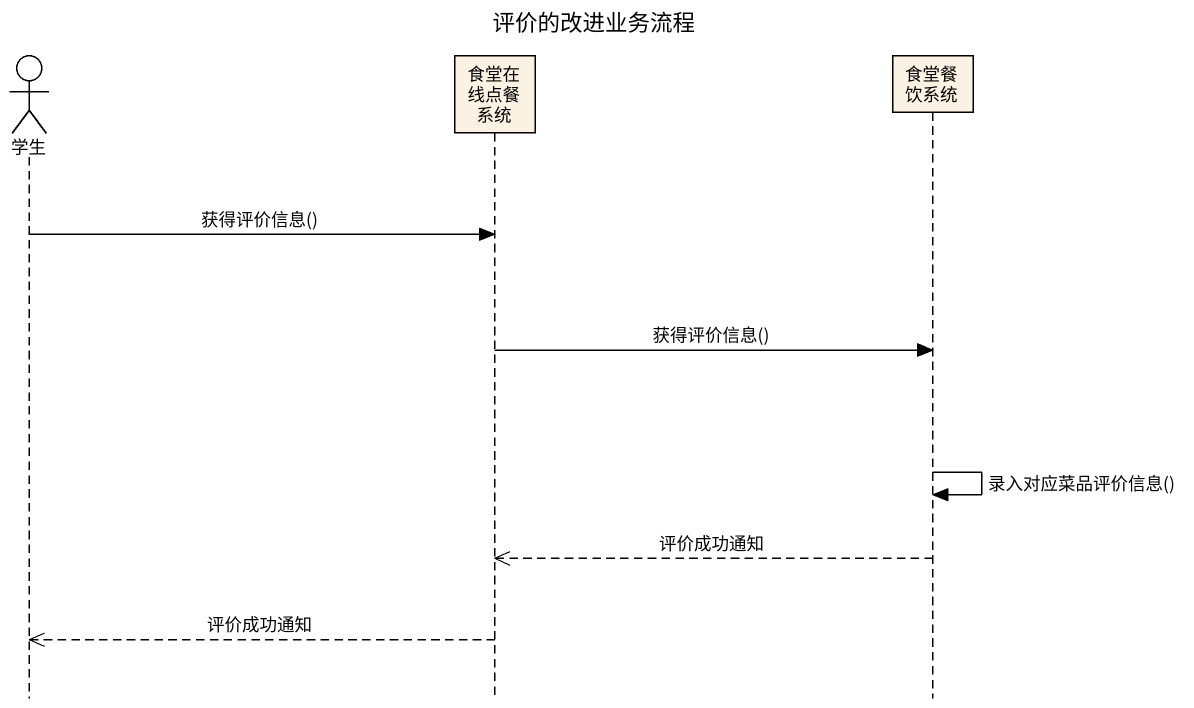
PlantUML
@startuml
title 评价的改进业务流程
hide footbox
actor 学生
participant 食堂在线点餐系统
participant 食堂餐饮系统

学生 -> 食堂在线点餐系统 : 获得评价信息()
食堂在线点餐系统 -> 食堂餐饮系统 : 获得评价信息()
食堂餐饮系统 -> 食堂餐饮系统 : 录入对应菜品评价信息()
食堂餐饮系统 -->> 食堂在线点餐系统 : 评价成功通知
食堂在线点餐系统 -->> 学生 : 评价成功通知
@enduml
